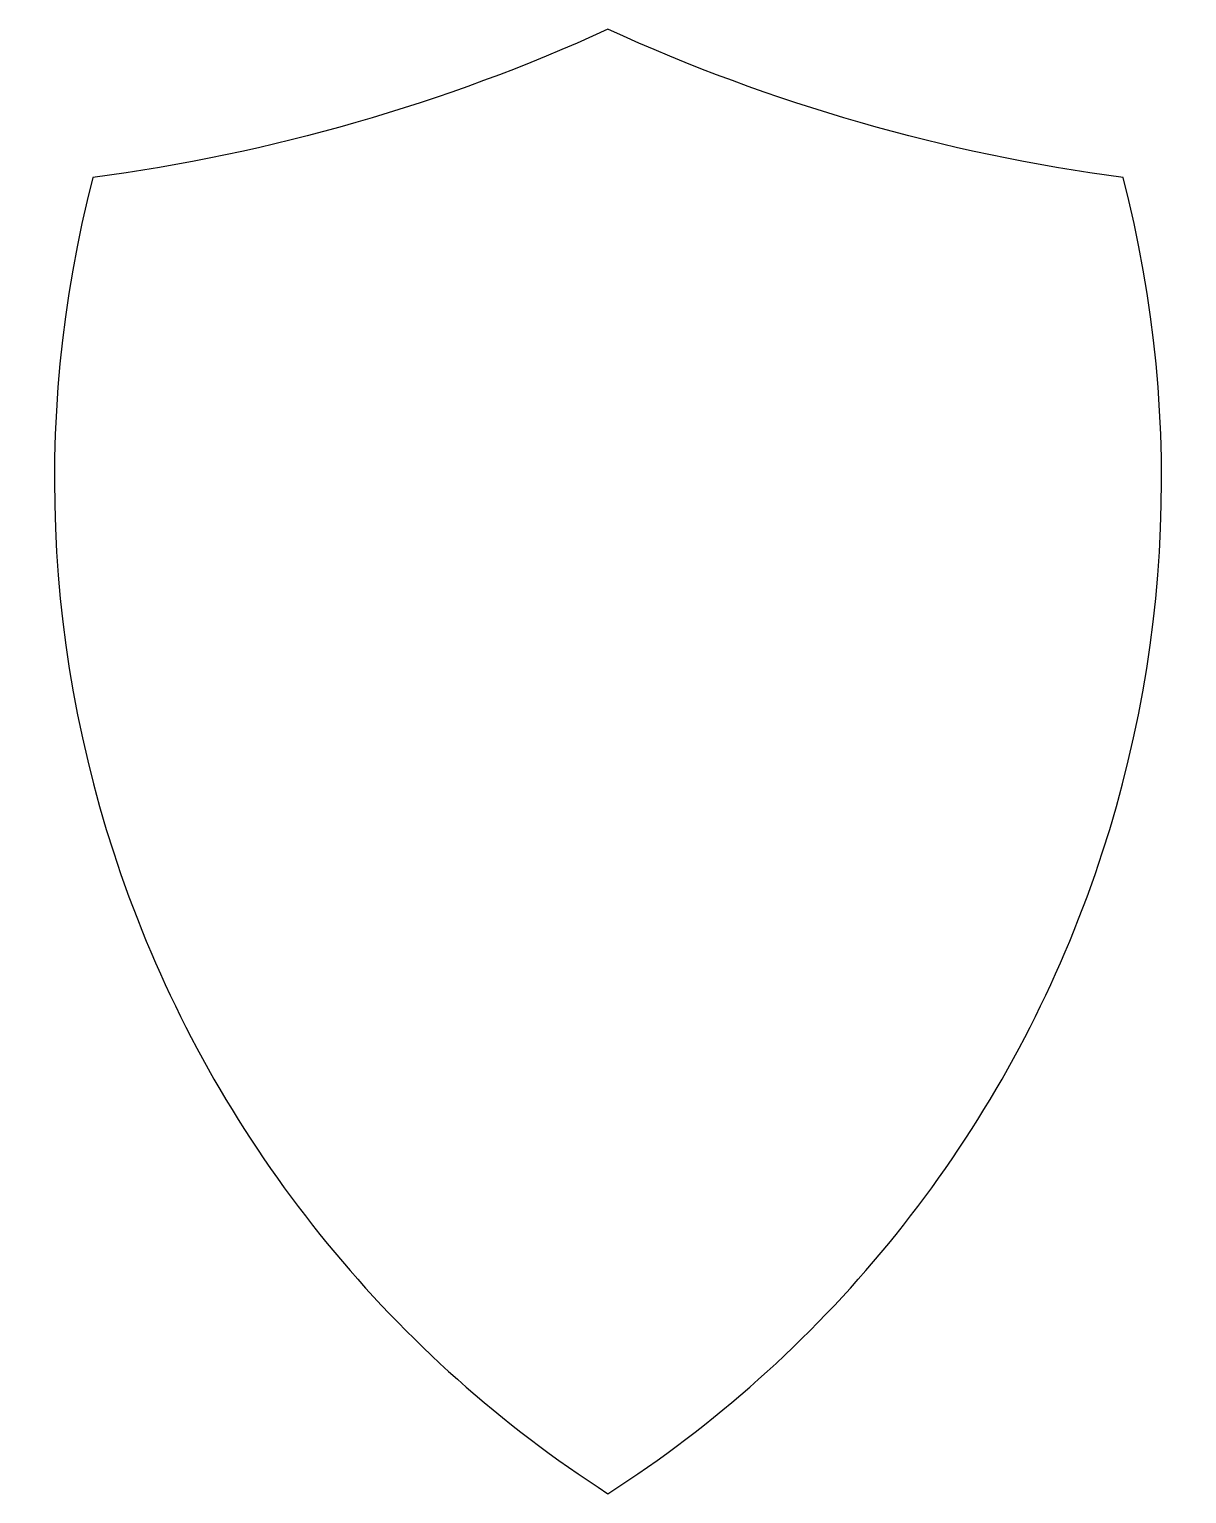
# Model space of a CAD drawing. Extents: x 5 to 120, y -148 to -3.
import ezdxf

# ---------------------------------------------------------------- set-up
doc = ezdxf.new("R2010")
doc.units = 0
doc.layers.get('0').update_dxf_attribs({"linetype": 'CONTINUOUS'})

msp = doc.modelspace()

# ---------------------------------------------------------------- linework, layer by layer
at = {"color": 2}
msp.add_line((62.127718, -2.695571), (62.127718, -2.695571), dxfattribs=at)
for points in [[(62.127718, -2.695571), (45.859401, -10.130082), (28.57382, -15.098277), (10.840709, -17.436404)], [(113.41648, -17.436404), (95.682769, -15.098447), (78.396586, -10.130249), (62.127718, -2.695571)], [(10.840709, -17.436404), (4.511066, -41.892861), (6.061107, -67.723115), (15.269999, -91.247124)], [(108.986433, -91.247454), (118.195646, -67.723427), (119.745953, -41.893044), (113.41648, -17.436404)], [(15.269999, -91.247124), (24.478891, -114.771131), (40.876872, -134.788894), (62.127718, -148.448478)], [(62.127718, -148.448478), (83.378879, -134.789138), (99.777219, -114.771479), (108.986433, -91.247454)]]:
    msp.add_open_spline(points, degree=3, dxfattribs=at)

doc.saveas('drawing.dxf')
